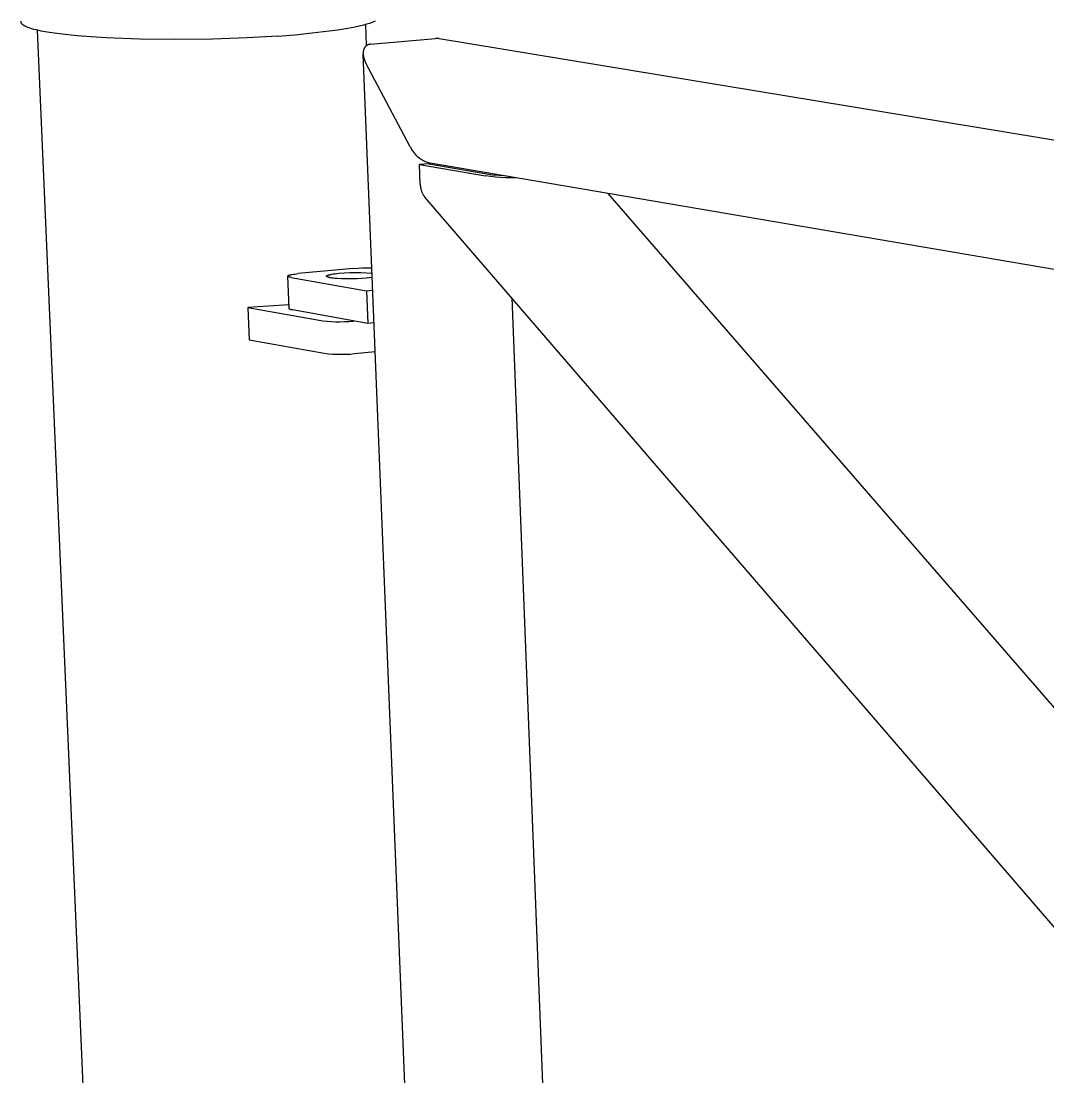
# Model space of a CAD drawing. Header units: millimetres. Extents: x -1519 to 3497, y -297 to 3208.
# Drawn here: x -804 to -663.8, y 891.3 to 1035.4 of the extents above; entities that cross this region are included whole.
import ezdxf

# ---------------------------------------------------------------- set-up
doc = ezdxf.new("R2010")
doc.units = ezdxf.units.MM
doc.header["$MEASUREMENT"] = 0
doc.layers.add('Utwórz2D linie widoczne', color=7, linetype='Continuous', true_color=0x000000)

msp = doc.modelspace()

# ---------------------------------------------------------------- linework, layer by layer
at = {"layer": 'Utwórz2D linie widoczne'}
for p, q in [((-804.03, 1035.35), (-804.02, 1035.37)), ((-804.03, 1035.34), (-804.03, 1035.35)), ((-804.03, 1035.33), (-804.03, 1035.34)), ((-804.03, 1035.32), (-804.03, 1035.33)), ((-804.03, 1035.31), (-804.03, 1035.32)), ((-804.03, 1035.3), (-804.03, 1035.31)), ((-804.03, 1035.29), (-804.03, 1035.3)), ((-804.03, 1035.28), (-804.03, 1035.29)), ((-804.03, 1035.27), (-804.03, 1035.28)), ((-804.03, 1035.26), (-804.03, 1035.27)), ((-804.02, 1035.25), (-804.03, 1035.26)), ((-804.02, 1035.4), (-804.01, 1035.41)), ((-804.02, 1035.39), (-804.02, 1035.4)), ((-804.02, 1035.38), (-804.02, 1035.39)), ((-804.02, 1035.37), (-804.02, 1035.38)), ((-804.02, 1035.23), (-804.02, 1035.25)), ((-804.02, 1035.22), (-804.02, 1035.23)), ((-804.02, 1035.21), (-804.02, 1035.22)), ((-804.01, 1035.2), (-804.02, 1035.21)), ((-804.01, 1035.42), (-804.01, 1035.43)), ((-804.01, 1035.41), (-804.01, 1035.42)), ((-804.01, 1035.19), (-804.01, 1035.2)), ((-804, 1035.18), (-804.01, 1035.19)), ((-804, 1035.17), (-804, 1035.18)), ((-804, 1035.16), (-804, 1035.17)), ((-803.99, 1035.15), (-804, 1035.16)), ((-803.98, 1035.14), (-803.99, 1035.15)), ((-803.98, 1035.13), (-803.98, 1035.14)), ((-803.97, 1035.12), (-803.98, 1035.13)), ((-803.97, 1035.11), (-803.97, 1035.12)), ((-803.96, 1035.1), (-803.97, 1035.11)), ((-803.95, 1035.08), (-803.96, 1035.1)), ((-803.94, 1035.07), (-803.95, 1035.08)), ((-803.93, 1035.06), (-803.94, 1035.07)), ((-803.93, 1035.05), (-803.93, 1035.06)), ((-803.92, 1035.04), (-803.93, 1035.05)), ((-803.91, 1035.03), (-803.92, 1035.04)), ((-803.9, 1035.02), (-803.91, 1035.03)), ((-803.89, 1035.01), (-803.9, 1035.02)), ((-803.88, 1035), (-803.89, 1035.01)), ((-803.86, 1034.98), (-803.88, 1035)), ((-803.83, 1034.96), (-803.86, 1034.98)), ((-803.81, 1034.94), (-803.83, 1034.96)), ((-803.78, 1034.92), (-803.81, 1034.94)), ((-803.76, 1034.9), (-803.78, 1034.92)), ((-803.73, 1034.88), (-803.76, 1034.9)), ((-803.7, 1034.86), (-803.73, 1034.88)), ((-803.67, 1034.84), (-803.7, 1034.86)), ((-803.63, 1034.82), (-803.67, 1034.84)), ((-803.6, 1034.8), (-803.63, 1034.82)), ((-803.53, 1034.76), (-803.6, 1034.8)), ((-758.64, 1034.62), (-757.68, 1034.83)), ((-757.68, 1034.83), (-757.23, 1034.94)), ((-757.23, 1034.94), (-756.82, 1035.05)), ((-757.02, 1034.99), (-756.9, 1032.06)), ((-756.82, 1035.05), (-756.44, 1035.16)), ((-756.44, 1035.16), (-756.26, 1035.22)), ((-756.26, 1035.22), (-756.09, 1035.28)), ((-756.09, 1035.28), (-755.93, 1035.34)), ((-755.93, 1035.34), (-755.78, 1035.41)), ((-755.78, 1035.41), (-755.64, 1035.47)), ((-803.45, 1034.72), (-803.53, 1034.76)), ((-803.37, 1034.68), (-803.45, 1034.72)), ((-803.28, 1034.64), (-803.37, 1034.68)), ((-803.19, 1034.6), (-803.28, 1034.64)), ((-803.09, 1034.56), (-803.19, 1034.6)), ((-802.99, 1034.53), (-803.09, 1034.56)), ((-802.78, 1034.45), (-802.99, 1034.53)), ((-802.55, 1034.38), (-802.78, 1034.45)), ((-802.3, 1034.31), (-802.55, 1034.38)), ((-802.03, 1034.24), (-802.3, 1034.31)), ((-801.75, 1034.18), (-802.03, 1034.24)), ((-775.46, 426.12), (-801.8, 1034.19)), ((-801.27, 1034.07), (-801.75, 1034.18)), ((-800.73, 1033.97), (-801.27, 1034.07)), ((-800.14, 1033.87), (-800.73, 1033.97)), ((-799.49, 1033.78), (-800.14, 1033.87)), ((-798.03, 1033.59), (-799.49, 1033.78)), ((-796.36, 1033.42), (-798.03, 1033.59)), ((-794.48, 1033.27), (-796.36, 1033.42)), ((-768.95, 1033.4), (-773.18, 1033.15)), ((-768.95, 1033.4), (-766.66, 1033.58)), ((-766.66, 1033.58), (-764.3, 1033.81)), ((-764.3, 1033.81), (-761.94, 1034.09)), ((-761.94, 1034.09), (-760.79, 1034.25)), ((-760.79, 1034.25), (-759.68, 1034.43)), ((-759.68, 1034.43), (-758.64, 1034.62)), ((-792.41, 1033.15), (-794.48, 1033.27)), ((-787.83, 1032.97), (-792.41, 1033.15)), ((-782.89, 1032.92), (-787.83, 1032.97)), ((-777.91, 1032.99), (-782.89, 1032.92)), ((-773.18, 1033.15), (-777.91, 1032.99)), ((-757.07, 1031.89), (-757.08, 1031.88)), ((-757.05, 1031.91), (-757.07, 1031.89)), ((-757.04, 1031.93), (-757.05, 1031.91)), ((-757.03, 1031.94), (-757.04, 1031.93)), ((-757.01, 1031.96), (-757.03, 1031.94)), ((-757, 1031.97), (-757.01, 1031.96)), ((-756.98, 1031.99), (-757, 1031.97)), ((-756.97, 1032), (-756.98, 1031.99)), ((-756.95, 1032.02), (-756.97, 1032)), ((-756.93, 1032.03), (-756.95, 1032.02)), ((-756.92, 1032.04), (-756.93, 1032.03)), ((-756.9, 1032.06), (-756.92, 1032.04)), ((-756.89, 1032.07), (-756.9, 1032.06)), ((-756.87, 1032.08), (-756.89, 1032.07)), ((-756.85, 1032.09), (-756.87, 1032.08)), ((-756.84, 1032.1), (-756.85, 1032.09)), ((-756.82, 1032.11), (-756.84, 1032.1)), ((-756.8, 1032.12), (-756.82, 1032.11)), ((-756.78, 1032.13), (-756.8, 1032.12)), ((-756.76, 1032.14), (-756.78, 1032.13)), ((-756.75, 1032.15), (-756.76, 1032.14)), ((-756.73, 1032.16), (-756.75, 1032.15)), ((-756.71, 1032.17), (-756.73, 1032.16)), ((-756.69, 1032.18), (-756.71, 1032.17)), ((-756.67, 1032.19), (-756.69, 1032.18)), ((-756.65, 1032.2), (-756.67, 1032.19)), ((-756.63, 1032.2), (-756.65, 1032.2)), ((-756.61, 1032.21), (-756.63, 1032.2)), ((-756.59, 1032.22), (-756.61, 1032.21)), ((-756.57, 1032.22), (-756.59, 1032.22)), ((-756.55, 1032.23), (-756.57, 1032.22)), ((-756.53, 1032.24), (-756.55, 1032.23)), ((-756.51, 1032.24), (-756.53, 1032.24)), ((-756.47, 1032.25), (-756.51, 1032.24)), ((-756.43, 1032.26), (-756.47, 1032.25)), ((-756.39, 1032.27), (-756.43, 1032.26)), ((-756.35, 1032.27), (-756.39, 1032.27)), ((-756.31, 1032.28), (-756.35, 1032.27)), ((-756.31, 1032.28), (-747.42, 1033.06)), ((-747.37, 1033.07), (-747.42, 1033.06)), ((-747.31, 1033.07), (-747.37, 1033.07)), ((-747.25, 1033.07), (-747.31, 1033.07)), ((-747.19, 1033.06), (-747.25, 1033.07)), ((-747.13, 1033.06), (-747.19, 1033.06)), ((-747.07, 1033.05), (-747.13, 1033.06)), ((-747.01, 1033.05), (-747.07, 1033.05)), ((-746.96, 1033.04), (-747.01, 1033.05)), ((-746.96, 1033.04), (-21.86, 913.74)), ((-757.31, 1031.24), (-757.32, 1031.19)), ((-757.32, 1031.19), (-757.32, 1031.14)), ((-757.32, 1031.14), (-757.32, 1031.09)), ((-757.32, 1031.09), (-757.32, 1031.03)), ((-757.32, 1031.03), (-757.32, 1030.98)), ((-757.32, 1030.98), (-757.32, 1030.92)), ((-733.7, 445.54), (-757.32, 1030.92)), ((-757.32, 1030.92), (-757.31, 1030.86)), ((-757.3, 1031.35), (-757.31, 1031.29)), ((-757.31, 1031.29), (-757.31, 1031.24)), ((-757.31, 1030.86), (-757.31, 1030.81)), ((-757.31, 1030.81), (-757.3, 1030.75)), ((-757.29, 1031.39), (-757.3, 1031.35)), ((-757.3, 1030.75), (-757.29, 1030.69)), ((-757.28, 1031.44), (-757.29, 1031.39)), ((-757.29, 1030.69), (-757.28, 1030.64)), ((-757.27, 1031.47), (-757.28, 1031.44)), ((-757.28, 1030.64), (-757.27, 1030.58)), ((-757.26, 1031.51), (-757.27, 1031.49)), ((-757.27, 1031.49), (-757.27, 1031.47)), ((-757.27, 1030.58), (-757.26, 1030.52)), ((-757.25, 1031.54), (-757.26, 1031.51)), ((-757.26, 1030.52), (-757.24, 1030.46)), ((-757.24, 1031.58), (-757.25, 1031.56)), ((-757.25, 1031.56), (-757.25, 1031.54)), ((-757.23, 1031.6), (-757.24, 1031.58)), ((-757.24, 1030.46), (-757.23, 1030.41)), ((-757.22, 1031.62), (-757.23, 1031.6)), ((-757.21, 1031.65), (-757.22, 1031.62)), ((-757.2, 1031.67), (-757.21, 1031.65)), ((-757.19, 1031.69), (-757.2, 1031.67)), ((-757.18, 1031.71), (-757.19, 1031.69)), ((-757.17, 1031.73), (-757.18, 1031.71)), ((-757.16, 1031.75), (-757.17, 1031.73)), ((-757.15, 1031.77), (-757.16, 1031.75)), ((-757.14, 1031.79), (-757.15, 1031.77)), ((-757.13, 1031.8), (-757.14, 1031.79)), ((-757.12, 1031.82), (-757.13, 1031.8)), ((-757.11, 1031.84), (-757.12, 1031.82)), ((-757.09, 1031.86), (-757.11, 1031.84)), ((-757.08, 1031.88), (-757.09, 1031.86)), ((-757.23, 1030.41), (-757.21, 1030.35)), ((-757.21, 1030.35), (-757.19, 1030.29)), ((-757.19, 1030.29), (-757.17, 1030.23)), ((-757.17, 1030.23), (-757.15, 1030.17)), ((-757.15, 1030.17), (-757.13, 1030.12)), ((-757.13, 1030.12), (-757.09, 1030)), ((-757.09, 1030), (-757.04, 1029.89)), ((-757.04, 1029.89), (-756.98, 1029.78)), ((-756.98, 1029.78), (-756.93, 1029.67)), ((-750.92, 1018.29), (-756.93, 1029.67)), ((-750.92, 1018.29), (-750.85, 1018.16)), ((-750.85, 1018.16), (-750.78, 1018.03)), ((-750.78, 1018.03), (-750.7, 1017.9)), ((-750.7, 1017.9), (-750.62, 1017.78)), ((-750.62, 1017.78), (-750.54, 1017.66)), ((-750.54, 1017.66), (-750.45, 1017.55)), ((-750.45, 1017.55), (-750.36, 1017.43)), ((-750.36, 1017.43), (-750.26, 1017.32)), ((-750.26, 1017.32), (-750.16, 1017.22)), ((-750.16, 1017.22), (-750.06, 1017.11)), ((-750.06, 1017.11), (-749.95, 1017.01)), ((-749.95, 1017.01), (-749.84, 1016.92)), ((-749.84, 1016.92), (-749.73, 1016.82)), ((-749.73, 1016.82), (-749.61, 1016.73)), ((-749.61, 1016.73), (-749.49, 1016.65)), ((-749.49, 1016.65), (-749.37, 1016.57)), ((-749.37, 1016.57), (-749.25, 1016.49)), ((-749.25, 1016.49), (-749.12, 1016.42)), ((-749.12, 1016.42), (-748.99, 1016.35)), ((-748.99, 1016.35), (-748.86, 1016.29)), ((-748.86, 1016.29), (-748.72, 1016.23)), ((-748.72, 1016.23), (-748.59, 1016.17)), ((-748.59, 1016.17), (-748.45, 1016.12)), ((-748.45, 1016.12), (-748.31, 1016.08)), ((-748.31, 1016.08), (-748.17, 1016.04)), ((-39.46, 895.19), (-748.17, 1016.04)), ((-748.36, 1015.96), (-749.63, 1015.84)), ((-749.52, 1013.18), (-749.63, 1015.84)), ((-749.63, 1015.84), (-740.63, 1014.31)), ((-748.36, 1015.96), (-739.36, 1014.42)), ((-749.52, 1013.18), (-749.52, 1013.08)), ((-739.94, 1014.21), (-740.63, 1014.31)), ((-739.25, 1014.13), (-739.94, 1014.21)), ((-738.15, 1014.33), (-739.36, 1014.42)), ((-738.55, 1014.07), (-739.25, 1014.13)), ((-737.85, 1014.04), (-738.55, 1014.07)), ((-737.16, 1014.03), (-737.85, 1014.04)), ((-736.46, 1014.04), (-737.16, 1014.03)), ((-749.52, 1013.08), (-749.51, 1012.98)), ((-749.51, 1012.98), (-749.5, 1012.88)), ((-749.5, 1012.88), (-749.49, 1012.78)), ((-749.49, 1012.78), (-749.47, 1012.68)), ((-749.47, 1012.68), (-749.45, 1012.58)), ((-749.45, 1012.58), (-749.42, 1012.48)), ((-749.42, 1012.48), (-749.4, 1012.38)), ((-749.4, 1012.38), (-749.37, 1012.29)), ((-749.37, 1012.29), (-749.33, 1012.19)), ((-749.33, 1012.19), (-749.29, 1012.1)), ((-749.29, 1012.1), (-749.25, 1012.01)), ((-749.25, 1012.01), (-749.21, 1011.92)), ((-749.21, 1011.92), (-749.16, 1011.83)), ((-749.16, 1011.83), (-749.11, 1011.74)), ((-749.11, 1011.74), (-749.06, 1011.65)), ((-723.91, 1011.9), (-500.03, 754.01)), ((-749.06, 1011.65), (-749, 1011.57)), ((-749, 1011.57), (-748.94, 1011.49)), ((-748.94, 1011.49), (-748.88, 1011.41)), ((-516.5, 741.9), (-748.88, 1011.41)), ((-758.63, 1001.68), (-766.21, 1000.96)), ((-758.63, 1001.68), (-758.01, 1001.72)), ((-758.01, 1001.72), (-757.39, 1001.75)), ((-757.39, 1001.75), (-756.76, 1001.76)), ((-756.76, 1001.76), (-756.14, 1001.76)), ((-767.61, 1000.65), (-767.6, 1000.66)), ((-767.61, 1000.64), (-767.61, 1000.65)), ((-767.61, 1000.65), (-767.61, 1000.65)), ((-767.61, 1000.65), (-767.61, 1000.65)), ((-767.61, 1000.65), (-767.61, 1000.65)), ((-767.61, 1000.63), (-767.61, 1000.64)), ((-767.61, 1000.64), (-767.61, 1000.64)), ((-767.61, 1000.64), (-767.61, 1000.64)), ((-767.61, 1000.64), (-767.61, 1000.64)), ((-767.61, 1000.64), (-767.61, 1000.64)), ((-767.61, 1000.62), (-767.61, 1000.63)), ((-767.61, 1000.63), (-767.61, 1000.63)), ((-767.61, 1000.63), (-767.61, 1000.63)), ((-767.61, 1000.63), (-767.61, 1000.63)), ((-767.43, 996.19), (-767.61, 1000.62)), ((-767.61, 1000.61), (-767.61, 1000.62)), ((-767.61, 1000.62), (-767.61, 1000.62)), ((-767.61, 1000.62), (-767.61, 1000.62)), ((-767.61, 1000.62), (-767.61, 1000.62)), ((-767.61, 1000.6), (-767.61, 1000.61)), ((-767.61, 1000.61), (-767.61, 1000.61)), ((-767.61, 1000.61), (-767.61, 1000.61)), ((-767.61, 1000.61), (-767.61, 1000.61)), ((-767.61, 1000.61), (-767.61, 1000.61)), ((-767.6, 1000.6), (-767.61, 1000.6)), ((-767.61, 1000.6), (-767.61, 1000.6)), ((-767.6, 1000.66), (-767.6, 1000.67)), ((-767.6, 1000.67), (-767.6, 1000.67)), ((-767.6, 1000.67), (-767.59, 1000.67)), ((-767.6, 1000.66), (-767.6, 1000.66)), ((-767.6, 1000.66), (-767.6, 1000.66)), ((-767.6, 1000.66), (-767.6, 1000.66)), ((-767.6, 1000.59), (-767.6, 1000.6)), ((-767.6, 1000.6), (-767.6, 1000.6)), ((-767.59, 1000.58), (-767.6, 1000.59)), ((-767.6, 1000.59), (-767.6, 1000.59)), ((-767.6, 1000.59), (-767.6, 1000.59)), ((-767.6, 1000.59), (-767.6, 1000.59)), ((-767.59, 1000.67), (-767.59, 1000.68)), ((-767.59, 1000.68), (-767.59, 1000.68)), ((-767.59, 1000.68), (-767.58, 1000.68)), ((-767.59, 1000.67), (-767.59, 1000.67)), ((-767.58, 1000.58), (-767.59, 1000.58)), ((-767.59, 1000.58), (-767.59, 1000.58)), ((-767.59, 1000.58), (-767.59, 1000.58)), ((-767.59, 1000.58), (-767.59, 1000.58)), ((-767.58, 1000.68), (-767.57, 1000.69)), ((-767.58, 1000.68), (-767.58, 1000.68)), ((-767.58, 1000.68), (-767.58, 1000.68)), ((-767.58, 1000.57), (-767.58, 1000.58)), ((-767.57, 1000.57), (-767.58, 1000.57)), ((-767.58, 1000.57), (-767.58, 1000.57)), ((-767.57, 1000.69), (-767.56, 1000.7)), ((-767.57, 1000.69), (-767.57, 1000.69)), ((-767.57, 1000.69), (-767.57, 1000.69)), ((-767.57, 1000.56), (-767.57, 1000.57)), ((-767.57, 1000.57), (-767.57, 1000.57)), ((-767.56, 1000.56), (-767.57, 1000.56)), ((-767.56, 1000.7), (-767.55, 1000.7)), ((-767.55, 1000.55), (-767.56, 1000.56)), ((-767.55, 1000.7), (-767.55, 1000.71)), ((-767.55, 1000.71), (-767.54, 1000.71)), ((-767.54, 1000.55), (-767.55, 1000.55)), ((-767.54, 1000.71), (-767.53, 1000.72)), ((-767.53, 1000.54), (-767.54, 1000.55)), ((-767.54, 1000.55), (-767.54, 1000.55)), ((-767.53, 1000.72), (-767.52, 1000.72)), ((-767.52, 1000.54), (-767.53, 1000.54)), ((-767.52, 1000.72), (-767.51, 1000.73)), ((-767.51, 1000.53), (-767.52, 1000.54)), ((-767.51, 1000.73), (-767.5, 1000.73)), ((-767.5, 1000.53), (-767.51, 1000.53)), ((-767.5, 1000.73), (-767.48, 1000.74)), ((-767.48, 1000.52), (-767.5, 1000.53)), ((-767.48, 1000.74), (-767.45, 1000.75)), ((-767.46, 1000.51), (-767.48, 1000.52)), ((-767.43, 1000.51), (-767.46, 1000.51)), ((-767.45, 1000.75), (-767.43, 1000.76)), ((-767.43, 1000.76), (-767.4, 1000.77)), ((-767.41, 1000.5), (-767.43, 1000.51)), ((-767.38, 1000.49), (-767.41, 1000.5)), ((-767.4, 1000.77), (-767.37, 1000.78)), ((-767.35, 1000.48), (-767.38, 1000.49)), ((-767.37, 1000.78), (-767.34, 1000.79)), ((-767.29, 1000.47), (-767.35, 1000.48)), ((-767.34, 1000.79), (-767.27, 1000.8)), ((-767.23, 1000.46), (-767.29, 1000.47)), ((-767.27, 1000.8), (-767.2, 1000.82)), ((-767.16, 1000.44), (-767.23, 1000.46)), ((-767.2, 1000.82), (-767.12, 1000.84)), ((-767.16, 1000.44), (-756.86, 998.62)), ((-767.12, 1000.84), (-767.03, 1000.85)), ((-767.03, 1000.85), (-766.84, 1000.88)), ((-766.84, 1000.88), (-766.64, 1000.91)), ((-766.64, 1000.91), (-766.43, 1000.94)), ((-766.43, 1000.94), (-766.21, 1000.96)), ((-762.31, 1000.63), (-762.31, 1000.64)), ((-762.31, 1000.64), (-762.31, 1000.64)), ((-762.31, 1000.64), (-762.3, 1000.64)), ((-762.31, 1000.62), (-762.31, 1000.63)), ((-762.31, 1000.63), (-762.31, 1000.63)), ((-762.31, 1000.63), (-762.31, 1000.63)), ((-762.31, 1000.61), (-762.31, 1000.62)), ((-762.31, 1000.62), (-762.31, 1000.62)), ((-762.31, 1000.62), (-762.31, 1000.62)), ((-762.31, 1000.62), (-762.31, 1000.62)), ((-762.31, 1000.6), (-762.31, 1000.61)), ((-762.31, 1000.61), (-762.31, 1000.61)), ((-762.31, 1000.61), (-762.31, 1000.61)), ((-762.31, 1000.61), (-762.31, 1000.61)), ((-762.31, 1000.59), (-762.31, 1000.6)), ((-762.31, 1000.6), (-762.31, 1000.6)), ((-762.31, 1000.6), (-762.31, 1000.6)), ((-762.31, 1000.58), (-762.31, 1000.59)), ((-762.31, 1000.59), (-762.31, 1000.59)), ((-762.31, 1000.59), (-762.31, 1000.59)), ((-762.31, 1000.59), (-762.31, 1000.59)), ((-762.3, 1000.58), (-762.31, 1000.58)), ((-762.3, 1000.65), (-762.29, 1000.66)), ((-762.3, 1000.64), (-762.3, 1000.65)), ((-762.3, 1000.65), (-762.3, 1000.65)), ((-762.3, 1000.65), (-762.3, 1000.65)), ((-762.3, 1000.64), (-762.3, 1000.64)), ((-762.3, 1000.57), (-762.3, 1000.58)), ((-762.3, 1000.58), (-762.3, 1000.58)), ((-762.3, 1000.58), (-762.3, 1000.58)), ((-762.29, 1000.56), (-762.3, 1000.57)), ((-762.3, 1000.57), (-762.3, 1000.57)), ((-762.3, 1000.57), (-762.3, 1000.57)), ((-762.29, 1000.66), (-762.28, 1000.67)), ((-762.29, 1000.66), (-762.29, 1000.66)), ((-762.29, 1000.66), (-762.29, 1000.66)), ((-762.29, 1000.66), (-762.29, 1000.66)), ((-762.28, 1000.56), (-762.29, 1000.56)), ((-762.29, 1000.56), (-762.29, 1000.56)), ((-762.29, 1000.56), (-762.29, 1000.56)), ((-762.28, 1000.67), (-762.27, 1000.68)), ((-762.28, 1000.67), (-762.28, 1000.67)), ((-762.28, 1000.67), (-762.28, 1000.67)), ((-762.28, 1000.55), (-762.28, 1000.56)), ((-762.27, 1000.55), (-762.28, 1000.55)), ((-762.28, 1000.55), (-762.28, 1000.55)), ((-762.28, 1000.55), (-762.28, 1000.55)), ((-762.27, 1000.68), (-762.27, 1000.68)), ((-762.27, 1000.68), (-762.27, 1000.68)), ((-762.27, 1000.68), (-762.26, 1000.68)), ((-762.27, 1000.54), (-762.27, 1000.55)), ((-762.26, 1000.54), (-762.27, 1000.54)), ((-762.27, 1000.54), (-762.27, 1000.54)), ((-762.26, 1000.68), (-762.26, 1000.69)), ((-762.26, 1000.69), (-762.25, 1000.69)), ((-762.25, 1000.53), (-762.26, 1000.54)), ((-762.25, 1000.69), (-762.24, 1000.7)), ((-762.24, 1000.52), (-762.25, 1000.53)), ((-762.25, 1000.53), (-762.25, 1000.53)), ((-762.24, 1000.7), (-762.23, 1000.7)), ((-762.23, 1000.52), (-762.24, 1000.52)), ((-762.23, 1000.7), (-762.22, 1000.71)), ((-762.22, 1000.51), (-762.23, 1000.52)), ((-762.22, 1000.71), (-762.21, 1000.71)), ((-762.21, 1000.51), (-762.22, 1000.51)), ((-762.21, 1000.71), (-762.2, 1000.72)), ((-762.2, 1000.5), (-762.21, 1000.51)), ((-762.2, 1000.72), (-762.19, 1000.73)), ((-762.19, 1000.5), (-762.2, 1000.5)), ((-762.19, 1000.73), (-762.18, 1000.73)), ((-762.17, 1000.49), (-762.19, 1000.5)), ((-762.18, 1000.73), (-762.15, 1000.74)), ((-762.15, 1000.48), (-762.17, 1000.49)), ((-762.15, 1000.74), (-762.12, 1000.75)), ((-762.12, 1000.47), (-762.15, 1000.48)), ((-762.12, 1000.75), (-762.09, 1000.76)), ((-762.1, 1000.47), (-762.12, 1000.47)), ((-762.07, 1000.46), (-762.1, 1000.47)), ((-762.09, 1000.76), (-762.06, 1000.78)), ((-762.03, 1000.45), (-762.07, 1000.46)), ((-762.06, 1000.78), (-762.02, 1000.79)), ((-762, 1000.44), (-762.03, 1000.45)), ((-762.02, 1000.79), (-761.99, 1000.8)), ((-761.93, 1000.42), (-762, 1000.44)), ((-761.99, 1000.8), (-761.91, 1000.82)), ((-761.85, 1000.41), (-761.93, 1000.42)), ((-761.91, 1000.82), (-761.82, 1000.84)), ((-761.77, 1000.39), (-761.85, 1000.41)), ((-761.82, 1000.84), (-761.72, 1000.86)), ((-761.59, 1000.36), (-761.77, 1000.39)), ((-761.72, 1000.86), (-761.62, 1000.88)), ((-761.62, 1000.88), (-761.4, 1000.92)), ((-761.38, 1000.34), (-761.59, 1000.36)), ((-761.4, 1000.92), (-761.16, 1000.95)), ((-761.14, 1000.31), (-761.38, 1000.34)), ((-761.16, 1000.95), (-760.91, 1000.98)), ((-760.87, 1000.29), (-761.14, 1000.31)), ((-760.91, 1000.98), (-760.65, 1001.01)), ((-760.26, 1000.26), (-760.87, 1000.29)), ((-760.65, 1001.01), (-759.89, 1001.06)), ((-759.56, 1000.24), (-760.26, 1000.26)), ((-759.89, 1001.06), (-759.14, 1001.1)), ((-758.84, 1000.24), (-759.56, 1000.24)), ((-759.14, 1001.1), (-758.38, 1001.11)), ((-758.13, 1000.26), (-758.84, 1000.24)), ((-758.38, 1001.11), (-757.62, 1001.1)), ((-757.47, 1000.3), (-758.13, 1000.26)), ((-757.62, 1001.1), (-756.87, 1001.07)), ((-756.89, 1000.34), (-757.47, 1000.3)), ((-756.49, 1000.39), (-756.89, 1000.34)), ((-756.87, 1001.07), (-756.11, 1001.01)), ((-756.09, 1000.44), (-756.49, 1000.39)), ((-756.86, 998.62), (-756.02, 998.7)), ((-756.86, 998.62), (-756.68, 994.16)), ((-737.03, 997.67), (-716.3, 467.08)), ((-770.26, 996.51), (-773.07, 996.36)), ((-773.07, 996.36), (-772.89, 991.94)), ((-773.07, 996.36), (-762.82, 994.53)), ((-767.45, 996.72), (-770.26, 996.51)), ((-767.42, 996.17), (-767.43, 996.19)), ((-767.4, 996.16), (-767.42, 996.17)), ((-767.39, 996.15), (-767.4, 996.16)), ((-767.37, 996.13), (-767.39, 996.15)), ((-767.36, 996.12), (-767.37, 996.13)), ((-767.34, 996.11), (-767.36, 996.12)), ((-767.32, 996.1), (-767.34, 996.11)), ((-767.31, 996.09), (-767.32, 996.1)), ((-767.29, 996.08), (-767.31, 996.09)), ((-767.27, 996.07), (-767.29, 996.08)), ((-767.25, 996.06), (-767.27, 996.07)), ((-767.24, 996.05), (-767.25, 996.06)), ((-767.22, 996.04), (-767.24, 996.05)), ((-767.2, 996.04), (-767.22, 996.04)), ((-767.18, 996.03), (-767.2, 996.04)), ((-767.16, 996.02), (-767.18, 996.03)), ((-767.14, 996.02), (-767.16, 996.02)), ((-767.12, 996.02), (-767.14, 996.02)), ((-767.1, 996.01), (-767.12, 996.02)), ((-767.08, 996.01), (-767.1, 996.01)), ((-767.06, 996.01), (-767.08, 996.01)), ((-767.04, 996.01), (-767.06, 996.01)), ((-767.02, 996), (-767.04, 996.01)), ((-767, 996), (-767.02, 996)), ((-766.98, 996.01), (-767, 996)), ((-756.68, 994.16), (-766.98, 996.01)), ((-762.82, 994.53), (-762.23, 994.47)), ((-762.23, 994.47), (-761.65, 994.42)), ((-761.65, 994.42), (-761.06, 994.4)), ((-759.88, 994.41), (-759.29, 994.44)), ((-759.29, 994.44), (-758.7, 994.49)), ((-758.7, 994.49), (-758.55, 994.5)), ((-761.06, 994.4), (-760.47, 994.39)), ((-760.47, 994.39), (-759.88, 994.41)), ((-755.84, 994.25), (-756.68, 994.16)), ((-772.89, 991.94), (-762.64, 990.09)), ((-758.52, 990.04), (-755.68, 990.32)), ((-762.64, 990.09), (-762.05, 990.02)), ((-762.05, 990.02), (-761.46, 989.98)), ((-761.46, 989.98), (-760.88, 989.96)), ((-760.88, 989.96), (-760.29, 989.95)), ((-760.29, 989.95), (-759.7, 989.96)), ((-759.7, 989.96), (-759.11, 989.99)), ((-759.11, 989.99), (-758.52, 990.04))]:
    msp.add_line(p, q, dxfattribs=at)

doc.saveas('drawing.dxf')
